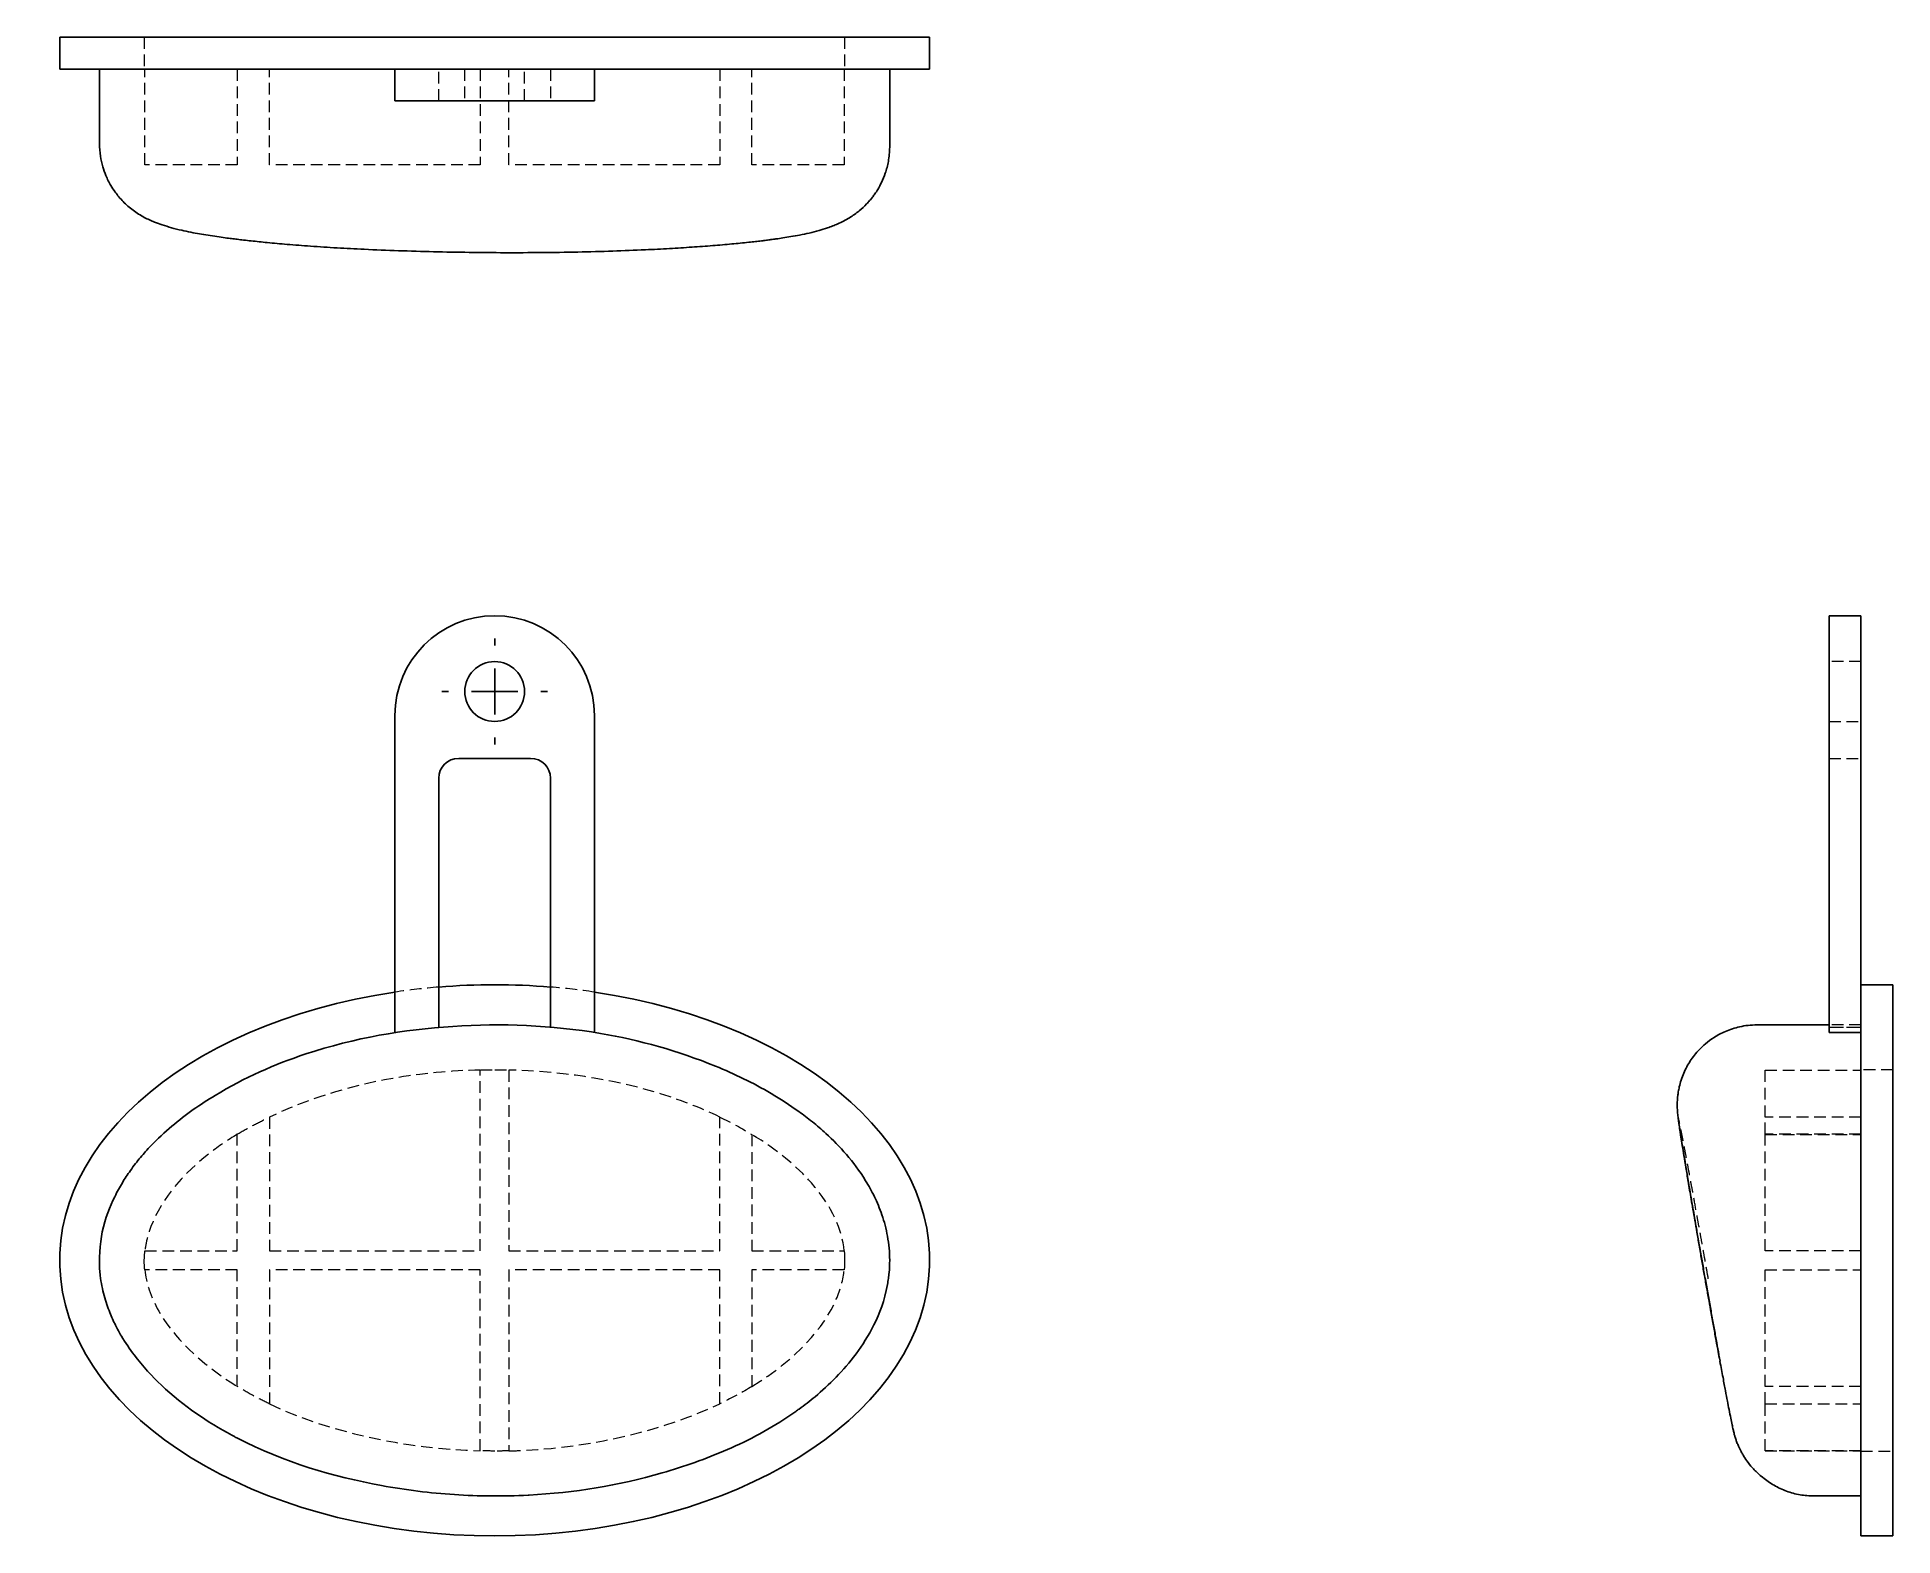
# Model space of a CAD drawing. Header units: millimetres. Extents: x 33 to 235, y 7 to 170.
import ezdxf

# ---------------------------------------------------------------- set-up
doc = ezdxf.new("R2010")
doc.units = ezdxf.units.MM
doc.linetypes.add('HIDDEN', pattern=[1.905, 1.27, -0.635])
doc.layers.add('10', color=7, linetype='Continuous')

# ---------------------------------------------------------------- blocks, each defined once
blk = doc.blocks.new('SW_CENTERMARKSYMBOL_0')
at = {"layer": '10', "color": 0}
for p, q in [((0, 5), (0, 5.75)), ((0, 0), (0, 2.5)), ((-5, 0), (-5.75, 0)), ((0, 0), (-2.5, 0)), ((0, 0), (0, -2.5)), ((0, 0), (2.5, 0)), ((5, 0), (5.75, 0)), ((0, -5), (0, -5.75))]:
    blk.add_line(p, q, dxfattribs=at)

msp = doc.modelspace()

# ---------------------------------------------------------------- linework, layer by layer
at = {"color": 7, "linetype": 'Continuous', "lineweight": 25}
for p, q in [((35.74, 169.88), (35.74, 166.41)), ((35.74, 169.88), (130.23, 169.88)), ((130.23, 166.41), (130.23, 169.88)), ((72.15, 166.41), (35.74, 166.41)), ((40.05, 166.41), (40.05, 158.27)), ((72.15, 166.41), (72.15, 162.94)), ((93.82, 166.41), (72.15, 166.41)), ((93.82, 166.41), (93.82, 162.94)), ((130.23, 166.41), (93.82, 166.41)), ((125.9, 157.92), (125.9, 166.41)), ((93.82, 162.94), (72.15, 162.94)), ((40.07, 158.27), (40.08, 158.29)), ((125.9, 157.92), (125.89, 157.91)), ((231.41, 107), (227.94, 107)), ((227.94, 96.16), (227.94, 107)), ((231.41, 96.16), (231.41, 107)), ((72.15, 96.16), (72.15, 61.69)), ((93.82, 61.71), (93.82, 96.16)), ((227.94, 61.71), (227.94, 96.16)), ((231.41, 66.09), (231.41, 96.16)), ((79.08, 91.49), (86.89, 91.49)), ((76.92, 62.26), (76.92, 89.33)), ((89.05, 89.33), (89.05, 62.29)), ((234.88, 66.89), (231.41, 66.89)), ((234.88, 66.89), (234.88, 7)), ((231.41, 66.09), (231.41, 7)), ((227.94, 62.53), (220.12, 62.53)), ((220.12, 62.51), (220.12, 62.52)), ((231.41, 61.71), (227.94, 61.71)), ((125.62, 34.09), (125.63, 34.22)), ((216.12, 25.99), (216.03, 26.32)), ((220.47, 13.58), (220.73, 13.37)), ((220.72, 13.41), (220.72, 13.41)), ((226.29, 11.34), (231.41, 11.34)), ((231.41, 7), (234.88, 7))]:
    msp.add_line(p, q, dxfattribs=at)
at = {"color": 7, "linetype": 'HIDDEN', "lineweight": 18}
for p, q in [((44.93, 169.88), (44.93, 166.41)), ((121.01, 169.88), (121.01, 166.41)), ((45, 156.01), (45, 166.41)), ((55.03, 166.41), (55.03, 156.01)), ((58.54, 156.01), (58.54, 166.41)), ((76.92, 162.94), (76.92, 166.41)), ((79.73, 166.41), (79.73, 162.94)), ((81.43, 166.41), (81.43, 156.01)), ((84.54, 156.01), (84.54, 166.41)), ((86.24, 162.94), (86.24, 166.41)), ((89.05, 166.41), (89.05, 162.94)), ((107.44, 166.41), (107.44, 156.01)), ((110.94, 156.01), (110.94, 166.41)), ((120.96, 166.41), (120.96, 156.01)), ((231.41, 102.01), (227.94, 102.01)), ((227.94, 95.51), (231.41, 95.51)), ((227.94, 91.49), (231.41, 91.49)), ((231.41, 62.53), (227.94, 62.53)), ((227.94, 62.29), (231.41, 62.29)), ((231.41, 62.26), (227.94, 62.26)), ((227.94, 61.69), (231.41, 61.69)), ((81.43, 37.99), (81.43, 57.63)), ((84.54, 57.63), (84.54, 37.99)), ((221.01, 57.63), (231.41, 57.63)), ((234.88, 57.65), (231.41, 57.65)), ((58.54, 52.52), (58.54, 37.99)), ((107.44, 37.99), (107.44, 52.52)), ((231.41, 52.52), (221.01, 52.52)), ((221.01, 50.67), (221.01, 52.52)), ((55.03, 37.99), (55.03, 50.65)), ((110.94, 50.62), (110.94, 37.99)), ((231.41, 50.65), (221.01, 50.65)), ((221.01, 50.62), (231.41, 50.62)), ((45, 37.99), (55.03, 37.99)), ((58.54, 37.99), (81.43, 37.99)), ((84.54, 37.99), (107.44, 37.99)), ((110.94, 37.99), (120.96, 37.99)), ((231.41, 37.99), (221.01, 37.99)), ((55.03, 35.91), (44.98, 35.91)), ((55.03, 23.25), (55.03, 35.91)), ((58.54, 35.91), (58.54, 21.34)), ((81.43, 35.91), (58.54, 35.91)), ((81.43, 16.25), (81.43, 35.91)), ((107.44, 35.91), (84.54, 35.91)), ((84.54, 35.91), (84.54, 16.24)), ((107.44, 21.36), (107.44, 35.91)), ((110.94, 35.91), (110.94, 23.24)), ((120.96, 35.91), (110.94, 35.91)), ((221.01, 35.91), (231.41, 35.91)), ((231.41, 23.24), (221.01, 23.24)), ((221.01, 21.36), (221.01, 23.18)), ((221.01, 21.36), (231.41, 21.36)), ((221.01, 16.25), (231.41, 16.25)), ((231.41, 16.24), (221.01, 16.24)), ((231.41, 16.22), (234.88, 16.22))]:
    msp.add_line(p, q, dxfattribs=at)
at = {"color": 7, "linetype": 'HIDDEN', "lineweight": 18, "flags": 128}
for points in [[(72.15, 61.69), (72.15, 61.69)], [(81.43, 57.63), (81.43, 57.63)], [(84.54, 57.63), (84.54, 57.63)], [(58.54, 52.52), (58.54, 52.52)], [(107.44, 52.52), (107.44, 52.52)], [(55.03, 50.65), (55.03, 50.65)], [(45, 37.99), (45, 37.99)], [(44.98, 35.91), (44.98, 35.91)], [(120.96, 35.91), (120.96, 35.91)], [(55.03, 23.25), (55.03, 23.25)], [(110.94, 23.24), (110.94, 23.24)], [(107.44, 21.36), (107.44, 21.36)], [(84.54, 16.24), (84.54, 16.24)]]:
    msp.add_lwpolyline(points, dxfattribs=at)
at = {"color": 7, "linetype": 'Continuous', "lineweight": 25}
msp.add_circle((82.99, 98.76), 3.25, dxfattribs=at)
for centre, radius, start, end in [((82.99, 96.16), 10.84, 360, 180), ((79.08, 89.33), 2.17, 90, 180), ((86.89, 89.33), 2.17, 0, 90)]:
    msp.add_arc(centre, radius, start, end, dxfattribs=at)
at = {"color": 7, "linetype": 'HIDDEN', "lineweight": 18}
for start_param, end_param in [(4.841185, 4.943807), (4.480971, 4.583593)]:
    msp.add_ellipse((82.99, 36.95), major_axis=(-47.25, 0), ratio=0.633827, start_param=start_param, end_param=end_param, dxfattribs=at)
at = {"color": 7, "linetype": 'Continuous', "lineweight": 25}
for start_param, end_param in [(4.583593, 4.841185), (4.943807, 10.764156)]:
    msp.add_ellipse((82.99, 36.95), major_axis=(-47.25, 0), ratio=0.633827, start_param=start_param, end_param=end_param, dxfattribs=at)
for points, knots in [([(40.06, 158.29), (40.08, 157.84), (40.11, 157), (40.38, 155.84), (40.76, 154.76), (41.22, 153.84), (41.85, 152.89), (42.63, 151.96), (43.7, 151.02), (44.89, 150.28), (46, 149.78), (46.93, 149.45), (47.9, 149.15), (48.93, 148.89), (49.97, 148.67), (50.92, 148.5), (51.86, 148.34), (52.79, 148.2), (53.65, 148.08), (54.38, 147.98), (55.04, 147.9), (55.75, 147.82), (56.83, 147.7), (58.39, 147.54), (60.54, 147.34), (63.06, 147.15), (65.86, 146.97), (69.05, 146.8), (72.55, 146.66), (76.36, 146.55), (80.23, 146.48), (84.14, 146.44), (88.08, 146.46), (91.99, 146.51), (95.76, 146.61), (99.08, 146.75), (101.95, 146.89), (104.39, 147.05), (106.65, 147.21), (108.71, 147.39), (110.23, 147.54), (111.3, 147.66), (111.94, 147.73), (112.5, 147.8), (113.02, 147.87), (113.62, 147.95), (114.34, 148.06), (115.19, 148.2), (116.15, 148.37), (117.19, 148.59), (118.19, 148.84), (119.02, 149.1), (119.7, 149.34), (120.28, 149.58), (120.9, 149.88), (121.7, 150.33), (122.54, 150.93), (123.27, 151.6), (123.72, 152.1), (124.02, 152.47), (124.32, 152.87), (124.66, 153.4), (125.06, 154.14), (125.47, 155.15), (125.82, 156.43), (125.87, 157.39), (125.9, 157.91)], [0, 0, 0, 0, 0.013084, 0.024611, 0.03454, 0.046384, 0.054557, 0.06781, 0.082187, 0.096656, 0.109821, 0.120691, 0.13401, 0.148455, 0.161054, 0.17243, 0.183839, 0.195288, 0.205873, 0.213812, 0.220706, 0.228682, 0.23774, 0.256948, 0.279687, 0.306, 0.334999, 0.364144, 0.400658, 0.43738, 0.474387, 0.511711, 0.549367, 0.587385, 0.624368, 0.659222, 0.685558, 0.710511, 0.734084, 0.756284, 0.776731, 0.785011, 0.792402, 0.7989, 0.804507, 0.810841, 0.819664, 0.830235, 0.842161, 0.855101, 0.869103, 0.881494, 0.88869, 0.895515, 0.902756, 0.910328, 0.923405, 0.933995, 0.938851, 0.943418, 0.947732, 0.953498, 0.961629, 0.97211, 0.984917, 1, 1, 1, 1]), ([(94.5, 61.6), (89.12, 62.51), (83.77, 62.72), (73.11, 62.03), (67.81, 61.13), (62.46, 59.37)], [0, 0, 0, 0, 0.5, 0.5, 1, 1, 1, 1]), ([(220.12, 62.53), (219.79, 62.52), (219.16, 62.5), (218, 62.3), (216.74, 61.89), (215.5, 61.24), (214.57, 60.55), (213.87, 59.89), (213.32, 59.26), (212.87, 58.63), (212.48, 57.98), (212.14, 57.29), (211.87, 56.55), (211.68, 55.86), (211.57, 55.28), (211.51, 54.84), (211.46, 54.34), (211.45, 53.85), (211.46, 53.45), (211.47, 53.21), (211.5, 52.94), (211.53, 52.65), (211.58, 52.23), (211.66, 51.65), (211.79, 50.81), (211.96, 49.77), (212.17, 48.47), (212.42, 46.97), (212.67, 45.47), (212.91, 44.04), (213.12, 42.83), (213.34, 41.54), (213.57, 40.21), (213.82, 38.77), (214.09, 37.25), (214.36, 35.69), (214.66, 34.02), (214.95, 32.4), (215.23, 30.84), (215.5, 29.37), (215.75, 27.97), (215.91, 27.12), (215.99, 26.68)], [0, 0, 0, 0, 0.015223, 0.029482, 0.055084, 0.076853, 0.094791, 0.109032, 0.121813, 0.133886, 0.145313, 0.157282, 0.170293, 0.182329, 0.191702, 0.199451, 0.207384, 0.224827, 0.243273, 0.264902, 0.287595, 0.310609, 0.333958, 0.380868, 0.429262, 0.48457, 0.538372, 0.590618, 0.641564, 0.670195, 0.703251, 0.72776, 0.754319, 0.783151, 0.806464, 0.83146, 0.857672, 0.884731, 0.912234, 0.9405, 0.96983, 1, 1, 1, 1]), ([(118.97, 50.73), (118.5, 51.17), (118, 51.6), (117, 52.4), (116.51, 52.77), (115.03, 53.83), (112.05, 55.76), (109.03, 57.21), (102.9, 59.72), (98.72, 60.88), (94.5, 61.6)], [0, 0, 0, 0, 0.0625, 0.0625, 0.125, 0.125, 0.25, 0.5, 0.5, 1, 1, 1, 1]), ([(62.46, 59.37), (59.09, 58.25), (55.82, 56.81), (51.03, 53.91), (49.45, 52.82), (47.14, 50.86), (46.38, 50.16), (45.26, 48.99), (44.89, 48.58), (44.15, 47.7), (43.79, 47.23), (43.42, 46.71)], [0, 0, 0, 0, 0.5, 0.5, 0.75, 0.75, 0.875, 0.875, 0.9375, 0.9375, 1, 1, 1, 1]), ([(125.9, 36.95), (125.9, 37.84), (125.81, 38.72), (125.51, 40.39), (125.31, 41.16), (124.82, 42.59), (124.54, 43.25), (123.94, 44.48), (123.62, 45.05), (121.97, 47.74), (120.48, 49.33), (118.97, 50.73)], [0, 0, 0, 0, 0.125, 0.125, 0.25, 0.25, 0.375, 0.375, 0.5, 0.5, 1, 1, 1, 1]), ([(211.59, 52.21), (211.59, 52.2), (211.59, 52.14), (211.64, 51.8), (211.73, 51.18), (211.85, 50.37), (212, 49.45), (212.18, 48.35), (212.39, 47.06), (212.6, 45.78), (212.8, 44.6), (212.97, 43.6), (213.16, 42.5), (213.36, 41.31), (213.59, 40.01), (213.83, 38.6), (214.09, 37.13), (214.35, 35.64), (214.6, 34.2), (214.85, 32.84), (215.1, 31.42), (215.36, 29.98), (215.62, 28.55), (215.77, 27.71), (215.85, 27.28)], [0, 0, 0, 0, 0.009343, 0.092636, 0.175853, 0.24115, 0.306686, 0.372387, 0.438058, 0.50348, 0.538817, 0.574336, 0.609936, 0.645364, 0.680693, 0.716197, 0.751583, 0.782675, 0.813596, 0.844714, 0.875702, 0.916926, 0.958521, 1, 1, 1, 1]), ([(43.42, 46.71), (43.11, 46.27), (42.53, 45.41), (41.44, 43.4), (40.2, 40.39), (39.98, 37.06), (40.11, 35.61)], [-1.7818732, -1.7818732, -1.7818732, -1.7818732, -1.7597151, -1.7372913, -1.6924437, -1.6507543, -1.6507543, -1.6507543, -1.6507543]), ([(125.66, 34.33), (125.7, 34.55), (125.73, 34.76), (125.79, 35.18), (125.82, 35.39), (125.88, 36.05), (125.9, 36.5), (125.9, 36.95)], [0, 0, 0, 0, 0.25, 0.25, 0.5, 0.5, 1, 1, 1, 1]), ([(40.11, 35.61), (40.12, 35.5), (40.21, 34.62), (40.47, 33.44), (40.85, 32.15), (41.07, 31.56), (41.18, 31.28)], [-1.6507543, -1.6507543, -1.6507543, -1.6507543, -1.64759615, -1.62517235, -1.61396045, -1.60287619, -1.60287619, -1.60287619, -1.60287619]), ([(117.79, 22.13), (119.33, 23.42), (121.62, 25.67), (124.25, 29.77), (125.34, 32.56), (125.66, 34.32), (125.66, 34.32), (125.66, 34.33)], [-3.7801961, -3.7801961, -3.7801961, -3.7801961, -3.6787549, -3.6280343, -3.5773138, -3.5773138, -3.5772438, -3.5772438, -3.5772438, -3.5772438]), ([(41.18, 31.28), (41.18, 31.28), (41.18, 31.27), (41.27, 31.05), (41.48, 30.56), (41.89, 29.69), (42.66, 28.3), (44.28, 25.95), (45.78, 24.34), (46.79, 23.38)], [-1.6028762, -1.6028762, -1.6028762, -1.6028762, -1.6027485, -1.6027485, -1.5941107, -1.5854729, -1.5681973, -1.5336461, -1.4645436, -1.4645436, -1.4645436, -1.4645436]), ([(216.09, 25.98), (216.21, 25.37), (216.43, 24.19), (216.69, 22.78), (216.9, 21.65), (217.1, 20.65), (217.27, 19.8), (217.41, 19.09), (217.52, 18.58), (217.62, 18.19), (217.68, 17.92), (217.78, 17.59), (217.92, 17.2), (218.06, 16.86), (218.17, 16.62), (218.26, 16.42), (218.4, 16.14), (218.65, 15.7), (219.04, 15.1), (219.65, 14.33), (220.18, 13.85), (220.47, 13.58)], [0, 0, 0, 0, 0.102773, 0.199153, 0.289342, 0.373301, 0.47535, 0.566174, 0.645974, 0.714817, 0.772687, 0.819877, 0.84892, 0.873399, 0.878975, 0.885983, 0.896203, 0.909858, 0.933547, 0.96358, 1, 1, 1, 1]), ([(55.04, 17.63), (60.19, 14.97), (68.07, 12.66), (78.6, 11.33), (83.93, 11.29), (86.63, 11.43), (86.64, 11.43), (86.68, 11.43), (86.71, 11.43), (91.61, 11.7), (98.82, 12.86), (108.3, 16.19), (112.96, 18.64), (115.27, 20.22)], [-1.248578, -1.248578, -1.248578, -1.248578, -0.927169, -0.766465, -0.60576, -0.60576, -0.60462, -0.60462, -0.603365, -0.603365, -0.310285, -0.163746, -0.017206, -0.017206, -0.017206, -0.017206]), ([(115.27, 20.22), (115.41, 20.32), (115.55, 20.42), (115.82, 20.61), (115.94, 20.7), (116.07, 20.79)], [-0.01719172, -0.01719172, -0.01719172, -0.01719172, -0.00805907, -0.00805907, 0, 0, 0, 0]), ([(54.44, 17.95), (54.54, 17.89), (54.64, 17.84), (54.84, 17.73), (54.94, 17.68), (55.04, 17.63)], [-1.26125156, -1.26125156, -1.26125156, -1.26125156, -1.25503869, -1.25503869, -1.24857827, -1.24857827, -1.24857827, -1.24857827]), ([(220.73, 13.37), (221.13, 13.06), (221.94, 12.46), (223.32, 11.83), (224.79, 11.42), (225.8, 11.36), (226.3, 11.34)], [0, 0, 0, 0, 0.249962, 0.499991, 0.750025, 1, 1, 1, 1])]:
    msp.add_open_spline(points, degree=3, knots=knots, dxfattribs=at)
at = {"color": 7, "linetype": 'HIDDEN', "lineweight": 18}
for points, knots in [([(55.03, 156.01), (53.98, 156.01), (53, 156.01), (52.11, 156.01), (48.16, 156.01), (46.05, 156.01), (45.31, 156.01), (45.16, 156.01), (45.06, 156.01), (45, 156.01)], [0.0676845, 0.0676845, 0.0676845, 0.0676845, 0.18428, 0.18428, 0.18428, 0.7042517, 0.7042517, 0.7042517, 0.8045169, 0.8045169, 0.8045169, 0.8045169]), ([(81.43, 156.01), (78.21, 156.01), (75.01, 156.01), (71.93, 156.01), (66.99, 156.01), (62.41, 156.01), (58.54, 156.01)], [0.9248418, 0.9248418, 0.9248418, 0.9248418, 1.158446, 1.158446, 1.158446, 1.5332447, 1.5332447, 1.5332447, 1.5332447]), ([(107.44, 156.01), (105.34, 156.01), (103.03, 156.01), (100.56, 156.01), (95.64, 156.01), (90.12, 156.01), (84.54, 156.01)], [1.6084517, 1.6084517, 1.6084517, 1.6084517, 1.8124219, 1.8124219, 1.8124219, 2.2170411, 2.2170411, 2.2170411, 2.2170411]), ([(120.96, 156.01), (120.73, 156.01), (119.69, 156.01), (117.4, 156.01), (115.83, 156.01), (113.63, 156.01), (110.94, 156.01)], [-1.298505, -1.298505, -1.298505, -1.298505, -0.563428, -0.563428, -0.563428, -0.061013, -0.061013, -0.061013, -0.061013]), ([(81.43, 57.63), (78.21, 57.56), (75.01, 57.26), (71.93, 56.72), (66.99, 55.85), (62.41, 54.37), (58.54, 52.52)], [0.9248418, 0.9248418, 0.9248418, 0.9248418, 1.158446, 1.158446, 1.158446, 1.5332447, 1.5332447, 1.5332447, 1.5332447]), ([(107.44, 52.52), (105.34, 53.53), (103.03, 54.44), (100.56, 55.18), (95.64, 56.66), (90.12, 57.49), (84.54, 57.63)], [1.6084517, 1.6084517, 1.6084517, 1.6084517, 1.8124219, 1.8124219, 1.8124219, 2.2170411, 2.2170411, 2.2170411, 2.2170411]), ([(221.01, 52.52), (221.01, 53.53), (221.01, 54.44), (221.01, 55.18), (221.01, 56.66), (221.01, 57.49), (221.01, 57.63)], [1.6084517, 1.6084517, 1.6084517, 1.6084517, 1.8124219, 1.8124219, 1.8124219, 2.2170411, 2.2170411, 2.2170411, 2.2170411]), ([(55.03, 50.65), (53.98, 50.01), (53, 49.34), (52.11, 48.66), (48.16, 45.61), (46.05, 42.35), (45.31, 39.57), (45.16, 39.03), (45.06, 38.51), (45, 37.99)], [0.0676845, 0.0676845, 0.0676845, 0.0676845, 0.18428, 0.18428, 0.18428, 0.7042517, 0.7042517, 0.7042517, 0.8045169, 0.8045169, 0.8045169, 0.8045169]), ([(120.96, 37.99), (120.73, 40.28), (119.69, 42.73), (117.4, 45.36), (115.83, 47.17), (113.63, 48.97), (110.94, 50.62)], [-1.298505, -1.298505, -1.298505, -1.298505, -0.563428, -0.563428, -0.563428, -0.061013, -0.061013, -0.061013, -0.061013]), ([(214.83, 34.94), (214.75, 35.42), (214.58, 36.38), (214.33, 37.76), (214.1, 39.06), (213.88, 40.26), (213.68, 41.38), (213.43, 42.76), (213.15, 44.31), (212.85, 45.93), (212.57, 47.42), (212.32, 48.77), (212.1, 49.92), (211.92, 50.83), (211.78, 51.53), (211.68, 52.03), (211.61, 52.32), (211.57, 52.41), (211.58, 52.27), (211.59, 52.21)], [0, 0, 0, 0, 0.031561, 0.062973, 0.094483, 0.126139, 0.157556, 0.188983, 0.2522, 0.315408, 0.378221, 0.453773, 0.529511, 0.605163, 0.680515, 0.755969, 0.840562, 0.925051, 1, 1, 1, 1]), ([(221.01, 37.99), (221.01, 40.28), (221.01, 42.73), (221.01, 45.36), (221.01, 47.17), (221.01, 48.97), (221.01, 50.62)], [-1.298505, -1.298505, -1.298505, -1.298505, -0.563428, -0.563428, -0.563428, -0.061013, -0.061013, -0.061013, -0.061013]), ([(44.98, 35.91), (45.12, 34.48), (45.61, 33.02), (46.5, 31.43), (48, 28.76), (50.89, 25.8), (55.03, 23.25)], [-0.8042079, -0.8042079, -0.8042079, -0.8042079, -0.5291802, -0.5291802, -0.5291802, -0.0659923, -0.0659923, -0.0659923, -0.0659923]), ([(110.94, 23.24), (115.79, 26.19), (118.8, 29.7), (120.1, 32.71), (120.58, 33.82), (120.85, 34.87), (120.96, 35.91)], [-3.0743105, -3.0743105, -3.0743105, -3.0743105, -2.5361028, -2.5361028, -2.5361028, -2.3368859, -2.3368859, -2.3368859, -2.3368859]), ([(221.01, 23.24), (221.01, 26.19), (221.01, 29.7), (221.01, 32.71), (221.01, 33.82), (221.01, 34.87), (221.01, 35.91)], [-3.0743105, -3.0743105, -3.0743105, -3.0743105, -2.5361028, -2.5361028, -2.5361028, -2.3368859, -2.3368859, -2.3368859, -2.3368859]), ([(58.54, 21.34), (58.53, 21.35), (58.52, 21.35), (58.51, 21.36), (57.91, 21.64), (57.34, 21.93), (56.78, 22.23)], [0.93659825, 0.93659825, 0.93659825, 0.93659825, 0.93736837, 0.93736837, 0.93736837, 0.98334898, 0.98334898, 0.98334898, 0.98334898]), ([(110.94, 23.24), (110.88, 23.2), (110.81, 23.16), (110.74, 23.12), (109.71, 22.5), (108.61, 21.91), (107.44, 21.36)], [4.4996382, 4.4996382, 4.4996382, 4.4996382, 4.505983, 4.505983, 4.505983, 4.6039664, 4.6039664, 4.6039664, 4.6039664]), ([(84.54, 16.24), (85.1, 16.25), (85.65, 16.27), (86.21, 16.3), (94.01, 16.68), (101.55, 18.58), (107.44, 21.36)], [-2.2164406, -2.2164406, -2.2164406, -2.2164406, -2.1760482, -2.1760482, -2.1760482, -1.608375, -1.608375, -1.608375, -1.608375]), ([(221.01, 16.24), (221.01, 16.25), (221.01, 16.27), (221.01, 16.3), (221.01, 16.68), (221.01, 18.58), (221.01, 21.36)], [-2.2164406, -2.2164406, -2.2164406, -2.2164406, -2.1760482, -2.1760482, -2.1760482, -1.608375, -1.608375, -1.608375, -1.608375])]:
    msp.add_open_spline(points, degree=3, knots=knots, dxfattribs=at)
for points in [[(81.43, 57.63), (81.95, 57.64), (82.47, 57.65), (82.99, 57.65)], [(82.99, 57.65), (83.5, 57.65), (84.02, 57.64), (84.54, 57.63)], [(56.78, 51.64), (57.35, 51.94), (57.93, 52.24), (58.54, 52.52)], [(107.44, 52.52), (108.68, 51.92), (109.85, 51.28), (110.94, 50.62)], [(55.03, 50.65), (55.59, 50.99), (56.18, 51.32), (56.78, 51.64)], [(44.98, 35.91), (44.94, 36.25), (44.92, 36.6), (44.93, 36.95)], [(44.93, 36.95), (44.93, 37.29), (44.96, 37.64), (45, 37.99)], [(120.96, 37.99), (121, 37.64), (121.01, 37.29), (121.01, 36.95)], [(121.01, 36.95), (121.01, 36.6), (121, 36.25), (120.96, 35.91)], [(56.78, 22.23), (56.18, 22.56), (55.59, 22.9), (55.03, 23.25)], [(58.54, 21.34), (64.82, 18.35), (73.06, 16.48), (81.43, 16.25)], [(82.99, 16.22), (82.47, 16.23), (81.95, 16.23), (81.43, 16.25)], [(84.54, 16.24), (84.02, 16.23), (83.5, 16.22), (82.99, 16.22)]]:
    msp.add_open_spline(points, degree=3, dxfattribs=at)
at = {"color": 7, "linetype": 'Continuous', "lineweight": 25}
for points in [[(215.85, 27.28), (215.91, 26.95), (215.97, 26.63), (216.03, 26.32)], [(46.79, 23.38), (49.22, 21.09), (51.8, 19.37), (54.44, 17.95)], [(116.07, 20.79), (116.65, 21.21), (117.23, 21.66), (117.79, 22.13)]]:
    msp.add_open_spline(points, degree=3, dxfattribs=at)

# ---------------------------------------------------------------- block references
at = {"layer": '10'}
msp.add_blockref('SW_CENTERMARKSYMBOL_0', (82.99, 98.76), dxfattribs=at)

doc.saveas('drawing.dxf')
